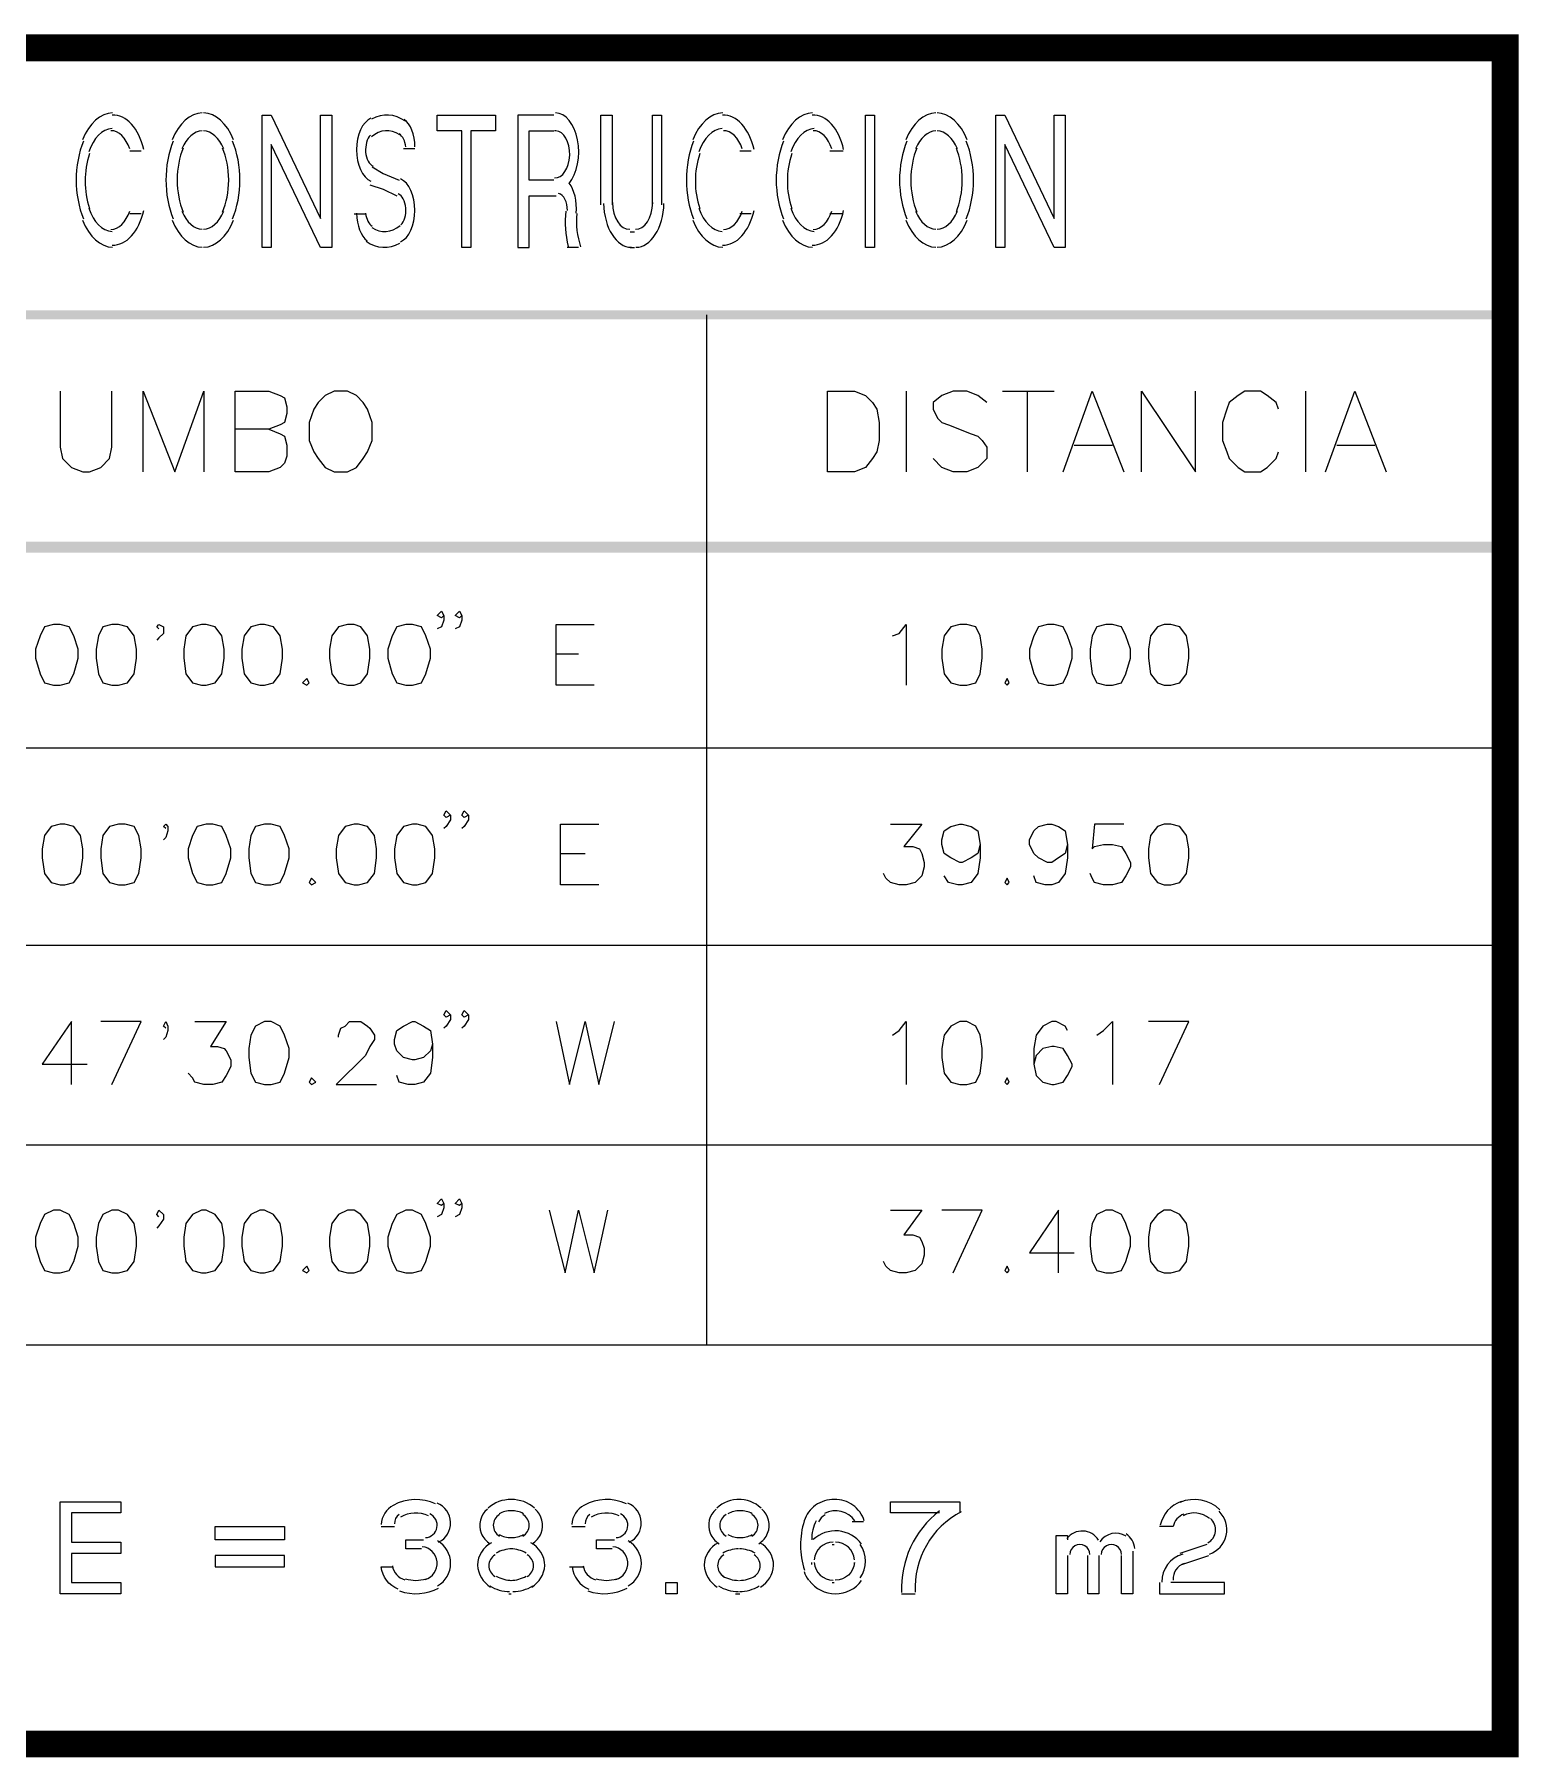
# Model space of a CAD drawing. Header units: millimetres. Extents: x 2303 to 2390, y 1702 to 1834.
# Drawn here: x 2332.56 to 2343.77, y 1738.04 to 1751.05 of the extents above; entities that cross this region are included whole.
import ezdxf

# ---------------------------------------------------------------- set-up
doc = ezdxf.new("R2010")
doc.units = ezdxf.units.MM
for name, color, linetype in [('PDF_CVL_CUADCON', 7, 'Continuous'), ('PDF_CVL_CUADCON_LIN', 7, 'Continuous'), ('PDF_CVL_CUADCON_TIT', 7, 'Continuous'), ('PDF_CVL_CUADCON_TX', 7, 'Continuous')]:
    doc.layers.add(name, color=color, linetype=linetype)

msp = doc.modelspace()

# ---------------------------------------------------------------- linework, layer by layer
at = {"layer": 'PDF_CVL_CUADCON', "lineweight": 0, "const_width": 0.203}
msp.add_lwpolyline([(2324.59, 1750.946), (2343.668, 1750.946), (2343.668, 1738.137), (2324.59, 1738.137)], dxfattribs=at)
at = {"layer": 'PDF_CVL_CUADCON', "transparency": 33554559}
for points in [[(2324.59, 1748.964), (2324.59, 1748.896), (2343.668, 1748.964)], [(2324.59, 1748.896), (2343.668, 1748.964), (2343.668, 1748.896)], [(2324.59, 1747.218), (2324.59, 1747.134), (2343.668, 1747.218)], [(2324.59, 1747.134), (2343.668, 1747.218), (2343.668, 1747.134)]]:
    msp.add_solid(points, dxfattribs=at)
at = {"layer": 'PDF_CVL_CUADCON_LIN', "lineweight": 9}
for points in [[(2324.59, 1738.137), (2343.668, 1738.137), (2343.668, 1748.93)], [(2337.636, 1748.93), (2337.636, 1741.153)], [(2324.59, 1745.66), (2343.668, 1745.66)], [(2324.59, 1744.169), (2343.668, 1744.169)], [(2324.59, 1742.661), (2343.668, 1742.661)], [(2324.59, 1741.153), (2343.668, 1741.153)]]:
    msp.add_lwpolyline(points, dxfattribs=at)
at = {"layer": 'PDF_CVL_CUADCON_TIT', "lineweight": 9}
for points in [[(2334.807, 1750.438), (2334.807, 1749.438), (2334.722, 1749.438), (2334.349, 1750.217), (2334.349, 1749.438), (2334.282, 1749.438), (2334.282, 1750.438), (2334.349, 1750.438), (2334.722, 1749.658), (2334.722, 1750.438)], [(2335.603, 1750.438), (2336.044, 1750.438), (2336.044, 1750.319), (2335.857, 1750.319), (2335.857, 1749.438), (2335.789, 1749.438), (2335.789, 1750.319), (2335.603, 1750.319)], [(2338.839, 1750.438), (2338.907, 1750.438), (2338.907, 1749.438), (2338.839, 1749.438)], [(2340.347, 1750.438), (2340.347, 1749.438), (2340.263, 1749.438), (2339.89, 1750.217), (2339.89, 1749.438), (2339.822, 1749.438), (2339.822, 1750.438), (2339.89, 1750.438), (2340.263, 1749.658), (2340.263, 1750.438)], [(2334.824, 1748.354), (2334.756, 1748.32), (2334.705, 1748.269), (2334.671, 1748.218), (2334.637, 1748.116), (2334.637, 1747.981), (2334.671, 1747.896), (2334.705, 1747.845), (2334.756, 1747.778), (2334.824, 1747.744), (2334.925, 1747.744), (2334.993, 1747.778), (2335.044, 1747.845), (2335.078, 1747.896), (2335.112, 1747.981), (2335.112, 1748.116), (2335.078, 1748.218), (2335.044, 1748.269), (2334.993, 1748.32), (2334.925, 1748.354)], [(2338.551, 1747.744), (2338.551, 1748.354), (2338.755, 1748.354), (2338.839, 1748.32), (2338.89, 1748.269), (2338.924, 1748.218), (2338.941, 1748.116), (2338.941, 1747.981), (2338.924, 1747.896), (2338.89, 1747.845), (2338.839, 1747.778), (2338.755, 1747.744)], [(2332.841, 1739.577), (2332.841, 1739.357), (2333.214, 1739.357), (2333.214, 1739.272), (2332.757, 1739.272), (2332.757, 1739.967), (2333.214, 1739.967), (2333.214, 1739.882), (2332.841, 1739.882), (2332.841, 1739.662), (2333.214, 1739.662), (2333.214, 1739.577)], [(2333.926, 1739.679), (2333.926, 1739.78), (2334.451, 1739.78), (2334.451, 1739.679)], [(2333.926, 1739.475), (2334.451, 1739.475), (2334.451, 1739.56), (2333.926, 1739.56)], [(2337.331, 1739.272), (2337.331, 1739.357), (2337.416, 1739.357), (2337.416, 1739.272)]]:
    msp.add_lwpolyline(points, close=True, dxfattribs=at)
for points in [[(2336.484, 1750.438), (2336.213, 1750.438), (2336.213, 1749.438), (2336.298, 1749.438), (2336.298, 1749.828), (2336.501, 1749.828)], [(2336.84, 1749.76), (2336.84, 1750.438), (2336.925, 1750.438), (2336.925, 1749.76)], [(2337.23, 1749.76), (2337.23, 1750.438), (2337.297, 1750.438), (2337.297, 1749.76)], [(2336.484, 1749.946), (2336.298, 1749.946), (2336.298, 1750.319), (2336.484, 1750.319)], [(2335.434, 1750.183), (2335.349, 1750.183)], [(2333.367, 1750.167), (2333.282, 1750.167)], [(2335.112, 1750.048), (2335.196, 1749.997), (2335.315, 1749.946)], [(2337.975, 1750.167), (2337.89, 1750.167)], [(2338.67, 1750.167), (2338.568, 1750.167)], [(2335.095, 1749.912), (2335.196, 1749.878), (2335.298, 1749.828)], [(2333.367, 1749.692), (2333.282, 1749.692)], [(2334.976, 1749.692), (2335.061, 1749.692)], [(2337.975, 1749.692), (2337.89, 1749.692)], [(2338.67, 1749.692), (2338.568, 1749.692)], [(2337.06, 1749.557), (2337.094, 1749.557)], [(2336.671, 1749.438), (2336.586, 1749.438)], [(2337.06, 1749.438), (2337.094, 1749.438)], [(2332.757, 1748.354), (2332.757, 1747.93), (2332.774, 1747.845), (2332.841, 1747.778), (2332.926, 1747.744), (2332.977, 1747.744), (2333.062, 1747.778), (2333.129, 1747.845), (2333.146, 1747.93), (2333.146, 1748.354)], [(2333.384, 1747.744), (2333.384, 1748.354), (2333.621, 1747.744), (2333.841, 1748.354), (2333.841, 1747.744)], [(2334.332, 1748.066), (2334.417, 1748.032), (2334.451, 1748.015), (2334.468, 1747.947), (2334.468, 1747.862), (2334.451, 1747.811), (2334.417, 1747.778), (2334.332, 1747.744), (2334.078, 1747.744), (2334.078, 1748.354), (2334.332, 1748.354), (2334.417, 1748.32), (2334.451, 1748.303), (2334.468, 1748.235), (2334.468, 1748.184), (2334.451, 1748.116), (2334.417, 1748.099), (2334.332, 1748.066), (2334.078, 1748.066)], [(2339.144, 1748.354), (2339.144, 1747.744)], [(2339.754, 1748.269), (2339.686, 1748.32), (2339.602, 1748.354), (2339.5, 1748.354), (2339.415, 1748.32), (2339.348, 1748.269), (2339.348, 1748.218), (2339.381, 1748.15), (2339.415, 1748.116), (2339.466, 1748.099), (2339.636, 1748.032), (2339.686, 1748.015), (2339.72, 1747.981), (2339.754, 1747.93), (2339.754, 1747.845), (2339.686, 1747.778), (2339.602, 1747.744), (2339.5, 1747.744), (2339.415, 1747.778), (2339.348, 1747.845)], [(2339.873, 1748.354), (2340.263, 1748.354)], [(2340.059, 1748.354), (2340.059, 1747.744)], [(2340.33, 1747.744), (2340.551, 1748.354), (2340.788, 1747.744)], [(2340.923, 1747.744), (2340.923, 1748.354), (2341.33, 1747.744), (2341.33, 1748.354)], [(2341.957, 1748.218), (2341.94, 1748.269), (2341.872, 1748.32), (2341.821, 1748.354), (2341.703, 1748.354), (2341.652, 1748.32), (2341.584, 1748.269), (2341.567, 1748.218), (2341.533, 1748.116), (2341.533, 1747.981), (2341.567, 1747.896), (2341.584, 1747.845), (2341.652, 1747.778), (2341.703, 1747.744), (2341.821, 1747.744), (2341.872, 1747.778), (2341.94, 1747.845), (2341.957, 1747.896)], [(2342.16, 1748.354), (2342.16, 1747.744)], [(2342.313, 1747.744), (2342.533, 1748.354), (2342.77, 1747.744)], [(2340.415, 1747.947), (2340.703, 1747.947)], [(2342.397, 1747.947), (2342.685, 1747.947)], [(2339.398, 1739.882), (2339.026, 1739.882), (2339.026, 1739.967), (2339.551, 1739.967), (2339.551, 1739.882)], [(2335.18, 1739.78), (2335.281, 1739.78)], [(2336.62, 1739.78), (2336.721, 1739.78)], [(2338.822, 1739.814), (2338.738, 1739.814)], [(2335.485, 1739.611), (2335.366, 1739.611), (2335.366, 1739.662), (2335.366, 1739.679), (2335.501, 1739.679)], [(2336.925, 1739.611), (2336.806, 1739.611), (2336.806, 1739.662), (2336.806, 1739.679), (2336.942, 1739.679)], [(2338.585, 1739.645), (2338.602, 1739.645)], [(2338.602, 1739.645), (2338.602, 1739.645)], [(2340.364, 1739.56), (2340.364, 1739.272), (2340.279, 1739.272), (2340.279, 1739.712), (2340.364, 1739.712), (2340.364, 1739.679)], [(2341.415, 1739.645), (2341.211, 1739.577)], [(2338.433, 1739.509), (2338.433, 1739.509)], [(2338.433, 1739.492), (2338.433, 1739.509)], [(2338.755, 1739.509), (2338.755, 1739.509)], [(2340.601, 1739.56), (2340.601, 1739.272), (2340.517, 1739.272), (2340.517, 1739.56)], [(2340.856, 1739.594), (2340.856, 1739.272), (2340.771, 1739.272), (2340.771, 1739.56)], [(2341.228, 1739.492), (2341.432, 1739.56)], [(2336.603, 1739.475), (2336.704, 1739.475)], [(2336.145, 1739.272), (2336.162, 1739.272)], [(2337.857, 1739.272), (2337.89, 1739.272)], [(2338.585, 1739.357), (2338.602, 1739.357)], [(2338.602, 1739.357), (2338.602, 1739.357)], [(2339.11, 1739.272), (2339.212, 1739.272)], [(2341.059, 1739.357), (2341.059, 1739.323), (2341.059, 1739.272), (2341.55, 1739.272), (2341.55, 1739.357), (2341.144, 1739.357)]]:
    msp.add_lwpolyline(points, dxfattribs=at)
for points in [[(2335.591, 1739.95, 0.244103), (2335.272, 1739.939, 0.259834), (2335.18, 1739.796)], [(2335.982, 1739.912, 0.322811), (2335.936, 1739.729, 0.165341), (2336.004, 1739.65)], [(2336.338, 1739.918, 0.19687), (2336.163, 1739.983, 0.19687), (2335.987, 1739.918)], [(2336.254, 1739.876, 0.149615), (2336.162, 1739.899, 0.149615), (2336.071, 1739.876)], [(2336.32, 1739.65, 0.165341), (2336.388, 1739.729, 0.322811), (2336.342, 1739.912)], [(2337.032, 1739.95, 0.244103), (2336.712, 1739.939, 0.259834), (2336.62, 1739.796)], [(2337.71, 1739.912, 0.322811), (2337.665, 1739.729, 0.165341), (2337.732, 1739.65)], [(2337.982, 1739.876, 0.149615), (2337.89, 1739.899, 0.149615), (2337.799, 1739.876)], [(2338.032, 1739.65, 0.165352), (2338.099, 1739.729, 0.32282), (2338.054, 1739.912)], [(2338.829, 1739.823, 0.165351), (2338.742, 1739.942, 0.165364), (2338.604, 1739.983, 0.165364), (2338.46, 1739.94, 0.165351), (2338.375, 1739.823, 0.14962), (2338.376, 1739.45)], [(2341.243, 1739.874, 0.251998), (2341.161, 1739.78), (2341.059, 1739.78)], [(2336.014, 1739.657, 0.275575), (2335.908, 1739.488, 0.23621), (2336.006, 1739.322)], [(2336.071, 1739.719, 0.149615), (2336.162, 1739.696, 0.149615), (2336.254, 1739.719)], [(2336.318, 1739.322, 0.23621), (2336.416, 1739.485, 0.275575), (2336.311, 1739.657)], [(2337.725, 1739.657, 0.275575), (2337.619, 1739.488, 0.23621), (2337.718, 1739.322)], [(2337.799, 1739.719, 0.149615), (2337.89, 1739.696, 0.149615), (2337.982, 1739.719)], [(2338.046, 1739.322, 0.236217), (2338.144, 1739.485, 0.27557), (2338.039, 1739.657)], [(2338.755, 1739.492), (2338.755, 1739.509, -0.393688), (2338.61, 1739.374)], [(2335.308, 1739.306, -0.267722), (2335.18, 1739.475), (2335.264, 1739.475)]]:
    msp.add_lwpolyline(points, format="xyb", dxfattribs=at)
for centre, radius, start, end in [((2336.494, 1750.267), 0.054, 85.3229, 94.6771), ((2333.615, 1749.94), 0.671, 161.9926, 198.0074), ((2338.224, 1749.94), 0.671, 161.9926, 198.0074), ((2338.919, 1749.94), 0.671, 161.9926, 198.0074), ((2337.337, 1749.635), 0.767, 174.0968, 194.1669), ((2337.258, 1749.635), 0.603, 174.2841, 198.5517), ((2335.544, 1739.806), 0.161, 295.868, 68.5315), ((2336.984, 1739.806), 0.161, 295.868, 68.5315), ((2337.882, 1739.738), 0.246, 88.2832, 132.8328), ((2337.882, 1739.738), 0.246, 47.1661, 91.7175), ((2338.611, 1739.721), 0.178, 34.56, 117.3705), ((2339.847, 1739.314), 0.737, 127.6613, 182.5323), ((2341.305, 1739.738), 0.246, 109.6824, 167.9471), ((2341.321, 1739.704), 0.28, 46.1924, 112.8242), ((2335.357, 1739.806), 0.0762, 122.6188, 184.2511), ((2335.442, 1739.653), 0.229, 65.4284, 120.2956), ((2335.51, 1739.789), 0.0932, 272.3896, 66.3682), ((2336.12, 1739.789), 0.0932, 119.5418, 240.4582), ((2336.205, 1739.789), 0.0932, 299.5418, 60.4582), ((2336.798, 1739.806), 0.0762, 122.6188, 184.2511), ((2336.882, 1739.653), 0.229, 65.4284, 120.2956), ((2336.95, 1739.789), 0.0932, 272.3896, 66.3682), ((2337.831, 1739.789), 0.0932, 119.5418, 240.4582), ((2337.933, 1739.789), 0.0932, 299.5418, 60.4582), ((2338.729, 1739.687), 0.297, 152.645, 181.3656), ((2338.594, 1739.755), 0.127, 117.9913, 152.0087), ((2339.864, 1739.314), 0.652, 117.7678, 182.7407), ((2341.321, 1739.704), 0.178, 49.8513, 118.1294), ((2341.372, 1739.755), 0.11, 297.3272, 49.9907), ((2341.372, 1739.755), 0.195, 288.8601, 45.6925), ((2335.51, 1739.501), 0.195, 299.5429, 60.4571), ((2336.95, 1739.501), 0.195, 299.5429, 60.4571), ((2338.611, 1739.501), 0.246, 36.4626, 133.1488), ((2338.594, 1739.518), 0.144, 89.7316, 175.6875), ((2338.611, 1739.518), 0.144, 4.3125, 90.2684), ((2338.627, 1739.518), 0.212, 323.4003, 36.5997), ((2340.474, 1739.602), 0.144, 31.6484, 142.9045), ((2340.457, 1739.568), 0.0762, 359.9988, 180.0012), ((2340.728, 1739.585), 0.144, 57.3547, 146.4194), ((2340.695, 1739.568), 0.0762, 359.9988, 180.0012), ((2340.728, 1739.602), 0.144, 4.3829, 57.5452), ((2335.476, 1739.501), 0.127, 286.5675, 83.8218), ((2336.086, 1739.484), 0.0932, 119.5418, 240.4582), ((2336.171, 1739.365), 0.246, 90.8972, 119.6128), ((2336.154, 1739.365), 0.246, 60.3872, 89.1028), ((2336.238, 1739.484), 0.0932, 299.5418, 60.4582), ((2336.916, 1739.501), 0.127, 286.5675, 83.8218), ((2337.814, 1739.484), 0.0932, 119.5418, 240.4582), ((2337.882, 1739.365), 0.246, 90.8972, 119.6128), ((2337.882, 1739.365), 0.246, 60.3863, 89.1031), ((2337.95, 1739.484), 0.0932, 299.5418, 60.4582), ((2338.594, 1739.518), 0.144, 184.3125, 270.2684), ((2341.288, 1739.365), 0.212, 104.9137, 181.3457), ((2335.391, 1739.501), 0.127, 188.3175, 254.9472), ((2335.442, 1739.636), 0.263, 252.9801, 287.0199), ((2336.171, 1739.619), 0.246, 240.3872, 269.1028), ((2336.154, 1739.619), 0.246, 270.8972, 299.6128), ((2336.832, 1739.501), 0.212, 186.8947, 246.846), ((2336.832, 1739.501), 0.127, 188.3175, 254.9472), ((2336.882, 1739.636), 0.263, 252.9801, 287.0199), ((2337.882, 1739.619), 0.246, 240.3872, 269.1028), ((2337.882, 1739.619), 0.246, 270.8969, 299.6137), ((2338.577, 1739.501), 0.212, 196.6668, 216.4603), ((2341.288, 1739.382), 0.127, 109.708, 182.9119), ((2335.442, 1739.636), 0.364, 250.2295, 298.24), ((2336.154, 1739.585), 0.297, 238.8034, 269.3012), ((2336.171, 1739.585), 0.297, 270.6988, 301.1966), ((2336.865, 1739.636), 0.364, 250.2295, 298.24), ((2337.882, 1739.585), 0.297, 238.8034, 269.3012), ((2337.882, 1739.585), 0.297, 270.6991, 301.1959), ((2338.611, 1739.518), 0.246, 216.5078, 323.4922)]:
    msp.add_arc(centre, radius, start, end, dxfattribs=at)
for points in [[(2333.151, 1750.456), (2333.06, 1750.454), (2332.976, 1750.377), (2332.925, 1750.252)], [(2333.387, 1750.178), (2333.351, 1750.339), (2333.255, 1750.444), (2333.149, 1750.439)], [(2333.829, 1750.456), (2333.738, 1750.454), (2333.653, 1750.377), (2333.602, 1750.252)], [(2334.065, 1750.252), (2334.014, 1750.377), (2333.93, 1750.454), (2333.839, 1750.456)], [(2335.363, 1750.393), (2335.282, 1750.449), (2335.192, 1750.455), (2335.108, 1750.409)], [(2336.663, 1750.251), (2336.64, 1750.372), (2336.573, 1750.455), (2336.497, 1750.456)], [(2337.76, 1750.456), (2337.669, 1750.454), (2337.584, 1750.377), (2337.533, 1750.252)], [(2337.996, 1750.178), (2337.959, 1750.339), (2337.864, 1750.444), (2337.758, 1750.439)], [(2338.438, 1750.456), (2338.347, 1750.454), (2338.262, 1750.377), (2338.211, 1750.252)], [(2338.673, 1750.178), (2338.637, 1750.339), (2338.542, 1750.444), (2338.436, 1750.439)], [(2339.37, 1750.456), (2339.279, 1750.454), (2339.194, 1750.377), (2339.143, 1750.252)], [(2339.606, 1750.252), (2339.555, 1750.377), (2339.47, 1750.454), (2339.379, 1750.456)], [(2333.148, 1750.338), (2333.074, 1750.333), (2333.008, 1750.266), (2332.972, 1750.161)], [(2333.281, 1750.183), (2333.253, 1750.268), (2333.199, 1750.321), (2333.139, 1750.321)], [(2333.829, 1750.321), (2333.768, 1750.318), (2333.711, 1750.267), (2333.675, 1750.183)], [(2333.992, 1750.183), (2333.957, 1750.267), (2333.9, 1750.318), (2333.838, 1750.321)], [(2335.102, 1750.415), (2335.039, 1750.386), (2334.994, 1750.289), (2334.994, 1750.177)], [(2335.32, 1750.29), (2335.25, 1750.336), (2335.173, 1750.331), (2335.106, 1750.274)], [(2335.435, 1750.199), (2335.434, 1750.291), (2335.403, 1750.372), (2335.355, 1750.406)], [(2336.604, 1750.135), (2336.607, 1750.234), (2336.56, 1750.317), (2336.499, 1750.321)], [(2337.756, 1750.338), (2337.683, 1750.333), (2337.616, 1750.266), (2337.58, 1750.161)], [(2337.907, 1750.183), (2337.879, 1750.268), (2337.824, 1750.321), (2337.765, 1750.321)], [(2338.451, 1750.338), (2338.378, 1750.333), (2338.311, 1750.266), (2338.275, 1750.161)], [(2338.584, 1750.183), (2338.556, 1750.268), (2338.502, 1750.321), (2338.443, 1750.321)], [(2339.37, 1750.321), (2339.309, 1750.318), (2339.252, 1750.267), (2339.216, 1750.183)], [(2339.533, 1750.183), (2339.497, 1750.267), (2339.44, 1750.318), (2339.379, 1750.321)], [(2332.932, 1750.242), (2332.896, 1750.155), (2332.877, 1750.051), (2332.876, 1749.944)], [(2333.609, 1750.242), (2333.574, 1750.155), (2333.555, 1750.051), (2333.554, 1749.944)], [(2333.684, 1750.19), (2333.656, 1750.12), (2333.64, 1750.037), (2333.639, 1749.95)], [(2334.029, 1749.95), (2334.027, 1750.037), (2334.012, 1750.12), (2333.983, 1750.19)], [(2334.113, 1749.944), (2334.113, 1750.051), (2334.094, 1750.155), (2334.058, 1750.242)], [(2334.994, 1750.177), (2334.994, 1750.065), (2335.039, 1749.968), (2335.102, 1749.939)], [(2335.1, 1750.287), (2335.073, 1750.261), (2335.059, 1750.21), (2335.063, 1750.159)], [(2335.366, 1750.199), (2335.361, 1750.243), (2335.343, 1750.281), (2335.317, 1750.296)], [(2336.6, 1749.922), (2336.661, 1749.998), (2336.687, 1750.13), (2336.663, 1750.251)], [(2337.54, 1750.242), (2337.505, 1750.155), (2337.486, 1750.051), (2337.485, 1749.944)], [(2338.218, 1750.242), (2338.183, 1750.155), (2338.164, 1750.051), (2338.163, 1749.944)], [(2339.15, 1750.242), (2339.115, 1750.155), (2339.095, 1750.051), (2339.095, 1749.944)], [(2339.225, 1750.19), (2339.197, 1750.12), (2339.181, 1750.037), (2339.18, 1749.95)], [(2339.569, 1749.95), (2339.568, 1750.037), (2339.552, 1750.12), (2339.524, 1750.19)], [(2339.654, 1749.944), (2339.653, 1750.051), (2339.634, 1750.155), (2339.599, 1750.242)], [(2335.063, 1750.159), (2335.067, 1750.108), (2335.09, 1750.066), (2335.12, 1750.053)], [(2336.489, 1749.965), (2336.55, 1749.961), (2336.601, 1750.037), (2336.604, 1750.135)], [(2332.876, 1749.952), (2332.877, 1749.845), (2332.896, 1749.742), (2332.932, 1749.654)], [(2333.554, 1749.952), (2333.555, 1749.845), (2333.574, 1749.742), (2333.609, 1749.654)], [(2333.639, 1749.946), (2333.64, 1749.86), (2333.656, 1749.776), (2333.684, 1749.706)], [(2333.983, 1749.706), (2334.012, 1749.776), (2334.027, 1749.86), (2334.029, 1749.946)], [(2334.058, 1749.654), (2334.094, 1749.742), (2334.113, 1749.845), (2334.113, 1749.952)], [(2335.435, 1749.719), (2335.435, 1749.831), (2335.391, 1749.929), (2335.327, 1749.957)], [(2336.653, 1749.699), (2336.661, 1749.787), (2336.64, 1749.875), (2336.6, 1749.925)], [(2337.485, 1749.952), (2337.486, 1749.845), (2337.505, 1749.742), (2337.54, 1749.654)], [(2338.163, 1749.952), (2338.164, 1749.845), (2338.183, 1749.742), (2338.218, 1749.654)], [(2339.095, 1749.952), (2339.095, 1749.845), (2339.115, 1749.742), (2339.15, 1749.654)], [(2339.18, 1749.946), (2339.181, 1749.86), (2339.197, 1749.776), (2339.225, 1749.706)], [(2339.524, 1749.706), (2339.552, 1749.776), (2339.568, 1749.86), (2339.569, 1749.946)], [(2339.599, 1749.654), (2339.634, 1749.742), (2339.653, 1749.845), (2339.654, 1749.952)], [(2335.366, 1749.737), (2335.362, 1749.789), (2335.339, 1749.831), (2335.309, 1749.843)], [(2336.587, 1749.717), (2336.588, 1749.783), (2336.559, 1749.838), (2336.52, 1749.846)], [(2332.972, 1749.735), (2333.008, 1749.63), (2333.074, 1749.564), (2333.148, 1749.559)], [(2333.139, 1749.575), (2333.199, 1749.576), (2333.253, 1749.629), (2333.281, 1749.714)], [(2333.149, 1749.457), (2333.255, 1749.452), (2333.351, 1749.558), (2333.387, 1749.719)], [(2333.675, 1749.714), (2333.711, 1749.629), (2333.768, 1749.578), (2333.829, 1749.576)], [(2333.838, 1749.576), (2333.9, 1749.578), (2333.957, 1749.629), (2333.992, 1749.714)], [(2334.994, 1749.697), (2334.996, 1749.606), (2335.027, 1749.525), (2335.074, 1749.49)], [(2335.063, 1749.698), (2335.068, 1749.653), (2335.087, 1749.616), (2335.112, 1749.6)], [(2335.327, 1749.482), (2335.391, 1749.51), (2335.435, 1749.608), (2335.435, 1749.719)], [(2335.329, 1749.609), (2335.356, 1749.635), (2335.371, 1749.686), (2335.366, 1749.737)], [(2336.859, 1749.772), (2336.864, 1749.586), (2336.957, 1749.44), (2337.07, 1749.44)], [(2336.926, 1749.778), (2336.929, 1749.662), (2336.987, 1749.572), (2337.057, 1749.576)], [(2337.1, 1749.576), (2337.17, 1749.572), (2337.228, 1749.662), (2337.231, 1749.778)], [(2337.104, 1749.44), (2337.217, 1749.44), (2337.31, 1749.586), (2337.316, 1749.772)], [(2337.58, 1749.735), (2337.616, 1749.63), (2337.683, 1749.564), (2337.756, 1749.559)], [(2337.758, 1749.457), (2337.864, 1749.452), (2337.959, 1749.558), (2337.996, 1749.719)], [(2337.765, 1749.575), (2337.824, 1749.576), (2337.879, 1749.629), (2337.907, 1749.714)], [(2338.275, 1749.735), (2338.311, 1749.63), (2338.378, 1749.564), (2338.451, 1749.559)], [(2338.436, 1749.457), (2338.542, 1749.452), (2338.637, 1749.558), (2338.673, 1749.719)], [(2338.443, 1749.575), (2338.502, 1749.576), (2338.556, 1749.629), (2338.584, 1749.714)], [(2339.216, 1749.714), (2339.252, 1749.629), (2339.309, 1749.578), (2339.37, 1749.576)], [(2339.379, 1749.576), (2339.44, 1749.578), (2339.497, 1749.629), (2339.533, 1749.714)], [(2332.925, 1749.644), (2332.976, 1749.519), (2333.06, 1749.443), (2333.151, 1749.44)], [(2333.602, 1749.644), (2333.653, 1749.519), (2333.738, 1749.443), (2333.829, 1749.44)], [(2333.839, 1749.44), (2333.93, 1749.443), (2334.014, 1749.519), (2334.065, 1749.644)], [(2335.11, 1749.59), (2335.179, 1749.543), (2335.257, 1749.549), (2335.323, 1749.606)], [(2337.533, 1749.644), (2337.584, 1749.519), (2337.669, 1749.443), (2337.76, 1749.44)], [(2338.211, 1749.644), (2338.262, 1749.519), (2338.347, 1749.443), (2338.438, 1749.44)], [(2339.143, 1749.644), (2339.194, 1749.519), (2339.279, 1749.443), (2339.37, 1749.44)], [(2339.379, 1749.44), (2339.47, 1749.443), (2339.555, 1749.519), (2339.606, 1749.644)], [(2335.066, 1749.486), (2335.147, 1749.43), (2335.238, 1749.425), (2335.321, 1749.471)]]:
    msp.add_open_spline(points, degree=3, dxfattribs=at)
at = {"layer": 'PDF_CVL_CUADCON_TX', "lineweight": 9}
for points in [[(2335.654, 1746.659), (2335.637, 1746.642), (2335.603, 1746.659), (2335.637, 1746.693), (2335.654, 1746.659), (2335.654, 1746.625), (2335.637, 1746.575), (2335.603, 1746.558)], [(2335.789, 1746.659), (2335.773, 1746.642), (2335.739, 1746.659), (2335.773, 1746.693), (2335.789, 1746.659), (2335.789, 1746.625), (2335.773, 1746.575), (2335.739, 1746.558)], [(2333.502, 1746.558), (2333.485, 1746.575), (2333.502, 1746.591), (2333.536, 1746.575), (2333.536, 1746.524), (2333.502, 1746.49), (2333.485, 1746.473)], [(2336.789, 1746.134), (2336.501, 1746.134), (2336.501, 1746.591), (2336.789, 1746.591)], [(2339.043, 1746.507), (2339.093, 1746.524), (2339.144, 1746.591), (2339.144, 1746.134)], [(2336.501, 1746.371), (2336.671, 1746.371)], [(2335.705, 1745.151), (2335.671, 1745.134), (2335.654, 1745.151), (2335.671, 1745.185), (2335.705, 1745.151), (2335.705, 1745.117), (2335.671, 1745.067), (2335.654, 1745.05)], [(2335.84, 1745.151), (2335.806, 1745.134), (2335.789, 1745.151), (2335.806, 1745.185), (2335.84, 1745.151), (2335.84, 1745.117), (2335.806, 1745.067), (2335.789, 1745.05)], [(2333.553, 1745.05), (2333.536, 1745.067), (2333.553, 1745.084), (2333.57, 1745.067), (2333.57, 1745.033), (2333.553, 1744.982), (2333.536, 1744.965)], [(2336.823, 1744.626), (2336.535, 1744.626), (2336.535, 1745.084), (2336.823, 1745.084)], [(2339.026, 1745.084), (2339.263, 1745.084), (2339.127, 1744.914), (2339.195, 1744.914), (2339.246, 1744.897), (2339.263, 1744.863), (2339.28, 1744.795), (2339.28, 1744.762), (2339.263, 1744.694), (2339.212, 1744.643), (2339.144, 1744.626), (2339.093, 1744.626), (2339.026, 1744.643), (2338.992, 1744.677), (2338.975, 1744.711)], [(2339.703, 1744.931), (2339.686, 1744.863), (2339.636, 1744.829), (2339.568, 1744.795), (2339.551, 1744.795), (2339.483, 1744.829), (2339.432, 1744.863), (2339.415, 1744.931), (2339.415, 1744.965), (2339.432, 1745.033), (2339.483, 1745.067), (2339.551, 1745.084), (2339.568, 1745.084), (2339.636, 1745.067), (2339.686, 1745.033), (2339.703, 1744.931), (2339.703, 1744.829), (2339.686, 1744.711), (2339.636, 1744.643), (2339.568, 1744.626), (2339.534, 1744.626), (2339.466, 1744.643), (2339.432, 1744.694)], [(2340.364, 1744.931), (2340.347, 1744.863), (2340.296, 1744.829), (2340.246, 1744.795), (2340.212, 1744.795), (2340.144, 1744.829), (2340.11, 1744.863), (2340.076, 1744.931), (2340.076, 1744.965), (2340.11, 1745.033), (2340.144, 1745.067), (2340.212, 1745.084), (2340.246, 1745.084), (2340.296, 1745.067), (2340.347, 1745.033), (2340.364, 1744.931), (2340.364, 1744.829), (2340.347, 1744.711), (2340.296, 1744.643), (2340.246, 1744.626), (2340.195, 1744.626), (2340.127, 1744.643), (2340.11, 1744.694)], [(2340.788, 1745.084), (2340.568, 1745.084), (2340.551, 1744.897), (2340.568, 1744.914), (2340.635, 1744.931), (2340.703, 1744.931), (2340.771, 1744.914), (2340.805, 1744.863), (2340.839, 1744.795), (2340.839, 1744.762), (2340.805, 1744.694), (2340.771, 1744.643), (2340.703, 1744.626), (2340.635, 1744.626), (2340.568, 1744.643), (2340.551, 1744.677), (2340.534, 1744.711)], [(2336.535, 1744.863), (2336.721, 1744.863)], [(2335.705, 1743.643), (2335.671, 1743.626), (2335.654, 1743.643), (2335.671, 1743.677), (2335.705, 1743.643), (2335.705, 1743.609), (2335.671, 1743.559), (2335.654, 1743.542)], [(2335.84, 1743.643), (2335.806, 1743.626), (2335.789, 1743.643), (2335.806, 1743.677), (2335.84, 1743.643), (2335.84, 1743.609), (2335.806, 1743.559), (2335.789, 1743.542)], [(2332.841, 1743.118), (2332.841, 1743.593), (2332.621, 1743.271), (2332.96, 1743.271)], [(2333.146, 1743.118), (2333.367, 1743.593), (2333.062, 1743.593)], [(2333.553, 1743.542), (2333.536, 1743.559), (2333.553, 1743.593), (2333.57, 1743.559), (2333.57, 1743.525), (2333.553, 1743.474), (2333.536, 1743.457)], [(2333.773, 1743.593), (2334.01, 1743.593), (2333.892, 1743.406), (2333.943, 1743.406), (2333.994, 1743.389), (2334.01, 1743.372), (2334.044, 1743.304), (2334.044, 1743.254), (2334.01, 1743.186), (2333.977, 1743.135), (2333.909, 1743.118), (2333.841, 1743.118), (2333.773, 1743.135), (2333.756, 1743.169), (2333.722, 1743.203)], [(2334.858, 1743.474), (2334.858, 1743.491), (2334.875, 1743.542), (2334.908, 1743.559), (2334.942, 1743.593), (2335.027, 1743.593), (2335.078, 1743.559), (2335.095, 1743.542), (2335.129, 1743.491), (2335.129, 1743.457), (2335.095, 1743.406), (2335.061, 1743.338), (2334.841, 1743.118), (2335.146, 1743.118)], [(2335.569, 1743.423), (2335.552, 1743.372), (2335.501, 1743.321), (2335.434, 1743.304), (2335.417, 1743.304), (2335.349, 1743.321), (2335.298, 1743.372), (2335.281, 1743.423), (2335.281, 1743.457), (2335.298, 1743.525), (2335.349, 1743.559), (2335.417, 1743.593), (2335.434, 1743.593), (2335.501, 1743.559), (2335.552, 1743.525), (2335.569, 1743.423), (2335.569, 1743.321), (2335.552, 1743.203), (2335.501, 1743.135), (2335.434, 1743.118), (2335.383, 1743.118), (2335.315, 1743.135), (2335.298, 1743.186)], [(2336.501, 1743.593), (2336.603, 1743.118), (2336.721, 1743.593), (2336.823, 1743.118), (2336.942, 1743.593)], [(2339.043, 1743.491), (2339.093, 1743.525), (2339.144, 1743.593), (2339.144, 1743.118)], [(2340.364, 1743.525), (2340.347, 1743.559), (2340.279, 1743.593), (2340.246, 1743.593), (2340.178, 1743.559), (2340.127, 1743.491), (2340.11, 1743.389), (2340.11, 1743.271), (2340.127, 1743.186), (2340.178, 1743.135), (2340.246, 1743.118), (2340.263, 1743.118), (2340.33, 1743.135), (2340.364, 1743.186), (2340.398, 1743.254), (2340.398, 1743.271), (2340.364, 1743.338), (2340.33, 1743.389), (2340.263, 1743.406), (2340.246, 1743.406), (2340.178, 1743.389), (2340.127, 1743.338), (2340.11, 1743.271)], [(2340.584, 1743.491), (2340.635, 1743.525), (2340.703, 1743.593), (2340.703, 1743.118)], [(2341.059, 1743.118), (2341.279, 1743.593), (2340.974, 1743.593)], [(2335.654, 1742.22), (2335.637, 1742.203), (2335.603, 1742.22), (2335.637, 1742.254), (2335.654, 1742.22), (2335.654, 1742.186), (2335.637, 1742.135), (2335.603, 1742.118)], [(2335.789, 1742.22), (2335.773, 1742.203), (2335.739, 1742.22), (2335.773, 1742.254), (2335.789, 1742.22), (2335.789, 1742.186), (2335.773, 1742.135), (2335.739, 1742.118)], [(2333.502, 1742.118), (2333.485, 1742.135), (2333.502, 1742.169), (2333.536, 1742.135), (2333.536, 1742.101), (2333.502, 1742.051), (2333.485, 1742.034)], [(2336.45, 1742.169), (2336.569, 1741.695), (2336.671, 1742.169), (2336.789, 1741.695), (2336.891, 1742.169)], [(2339.026, 1742.169), (2339.263, 1742.169), (2339.127, 1741.983), (2339.195, 1741.983), (2339.246, 1741.966), (2339.263, 1741.932), (2339.28, 1741.881), (2339.28, 1741.83), (2339.263, 1741.763), (2339.212, 1741.712), (2339.144, 1741.695), (2339.093, 1741.695), (2339.026, 1741.712), (2338.992, 1741.746), (2338.975, 1741.78)], [(2339.5, 1741.695), (2339.72, 1742.169), (2339.415, 1742.169)], [(2340.296, 1741.695), (2340.296, 1742.169), (2340.076, 1741.847), (2340.415, 1741.847)]]:
    msp.add_lwpolyline(points, dxfattribs=at)
for points in [[(2332.706, 1746.591), (2332.638, 1746.575), (2332.604, 1746.507), (2332.57, 1746.405), (2332.57, 1746.337), (2332.604, 1746.219), (2332.638, 1746.151), (2332.706, 1746.134), (2332.757, 1746.134), (2332.824, 1746.151), (2332.858, 1746.219), (2332.892, 1746.337), (2332.892, 1746.405), (2332.858, 1746.507), (2332.824, 1746.575), (2332.757, 1746.591)], [(2333.146, 1746.591), (2333.079, 1746.575), (2333.045, 1746.507), (2333.028, 1746.405), (2333.028, 1746.337), (2333.045, 1746.219), (2333.079, 1746.151), (2333.146, 1746.134), (2333.197, 1746.134), (2333.265, 1746.151), (2333.316, 1746.219), (2333.333, 1746.337), (2333.333, 1746.405), (2333.316, 1746.507), (2333.265, 1746.575), (2333.197, 1746.591)], [(2333.824, 1746.591), (2333.756, 1746.575), (2333.705, 1746.507), (2333.689, 1746.405), (2333.689, 1746.337), (2333.705, 1746.219), (2333.756, 1746.151), (2333.824, 1746.134), (2333.858, 1746.134), (2333.926, 1746.151), (2333.977, 1746.219), (2333.994, 1746.337), (2333.994, 1746.405), (2333.977, 1746.507), (2333.926, 1746.575), (2333.858, 1746.591)], [(2334.265, 1746.591), (2334.197, 1746.575), (2334.146, 1746.507), (2334.129, 1746.405), (2334.129, 1746.337), (2334.146, 1746.219), (2334.197, 1746.151), (2334.265, 1746.134), (2334.298, 1746.134), (2334.366, 1746.151), (2334.417, 1746.219), (2334.434, 1746.337), (2334.434, 1746.405), (2334.417, 1746.507), (2334.366, 1746.575), (2334.298, 1746.591)], [(2334.925, 1746.591), (2334.858, 1746.575), (2334.807, 1746.507), (2334.79, 1746.405), (2334.79, 1746.337), (2334.807, 1746.219), (2334.858, 1746.151), (2334.925, 1746.134), (2334.976, 1746.134), (2335.027, 1746.151), (2335.078, 1746.219), (2335.095, 1746.337), (2335.095, 1746.405), (2335.078, 1746.507), (2335.027, 1746.575), (2334.976, 1746.591)], [(2335.366, 1746.591), (2335.298, 1746.575), (2335.264, 1746.507), (2335.23, 1746.405), (2335.23, 1746.337), (2335.264, 1746.219), (2335.298, 1746.151), (2335.366, 1746.134), (2335.417, 1746.134), (2335.485, 1746.151), (2335.518, 1746.219), (2335.552, 1746.337), (2335.552, 1746.405), (2335.518, 1746.507), (2335.485, 1746.575), (2335.417, 1746.591)], [(2339.551, 1746.591), (2339.483, 1746.575), (2339.432, 1746.507), (2339.415, 1746.405), (2339.415, 1746.337), (2339.432, 1746.219), (2339.483, 1746.151), (2339.551, 1746.134), (2339.602, 1746.134), (2339.67, 1746.151), (2339.703, 1746.219), (2339.72, 1746.337), (2339.72, 1746.405), (2339.703, 1746.507), (2339.67, 1746.575), (2339.602, 1746.591)], [(2340.212, 1746.591), (2340.144, 1746.575), (2340.11, 1746.507), (2340.076, 1746.405), (2340.076, 1746.337), (2340.11, 1746.219), (2340.144, 1746.151), (2340.212, 1746.134), (2340.263, 1746.134), (2340.33, 1746.151), (2340.364, 1746.219), (2340.398, 1746.337), (2340.398, 1746.405), (2340.364, 1746.507), (2340.33, 1746.575), (2340.263, 1746.591)], [(2340.652, 1746.591), (2340.584, 1746.575), (2340.551, 1746.507), (2340.534, 1746.405), (2340.534, 1746.337), (2340.551, 1746.219), (2340.584, 1746.151), (2340.652, 1746.134), (2340.703, 1746.134), (2340.771, 1746.151), (2340.805, 1746.219), (2340.839, 1746.337), (2340.839, 1746.405), (2340.805, 1746.507), (2340.771, 1746.575), (2340.703, 1746.591)], [(2341.093, 1746.591), (2341.042, 1746.575), (2340.991, 1746.507), (2340.974, 1746.405), (2340.974, 1746.337), (2340.991, 1746.219), (2341.042, 1746.151), (2341.093, 1746.134), (2341.144, 1746.134), (2341.211, 1746.151), (2341.262, 1746.219), (2341.279, 1746.337), (2341.279, 1746.405), (2341.262, 1746.507), (2341.211, 1746.575), (2341.144, 1746.591)], [(2334.62, 1746.185), (2334.587, 1746.151), (2334.62, 1746.134), (2334.637, 1746.151)], [(2339.907, 1746.185), (2339.89, 1746.151), (2339.907, 1746.134), (2339.924, 1746.151)], [(2332.757, 1745.084), (2332.689, 1745.067), (2332.638, 1744.999), (2332.621, 1744.897), (2332.621, 1744.829), (2332.638, 1744.711), (2332.689, 1744.643), (2332.757, 1744.626), (2332.791, 1744.626), (2332.858, 1744.643), (2332.909, 1744.711), (2332.926, 1744.829), (2332.926, 1744.897), (2332.909, 1744.999), (2332.858, 1745.067), (2332.791, 1745.084)], [(2333.197, 1745.084), (2333.129, 1745.067), (2333.079, 1744.999), (2333.062, 1744.897), (2333.062, 1744.829), (2333.079, 1744.711), (2333.129, 1744.643), (2333.197, 1744.626), (2333.248, 1744.626), (2333.316, 1744.643), (2333.35, 1744.711), (2333.367, 1744.829), (2333.367, 1744.897), (2333.35, 1744.999), (2333.316, 1745.067), (2333.248, 1745.084)], [(2333.858, 1745.084), (2333.79, 1745.067), (2333.756, 1744.999), (2333.722, 1744.897), (2333.722, 1744.829), (2333.756, 1744.711), (2333.79, 1744.643), (2333.858, 1744.626), (2333.909, 1744.626), (2333.977, 1744.643), (2334.01, 1744.711), (2334.044, 1744.829), (2334.044, 1744.897), (2334.01, 1744.999), (2333.977, 1745.067), (2333.909, 1745.084)], [(2334.298, 1745.084), (2334.231, 1745.067), (2334.197, 1744.999), (2334.18, 1744.897), (2334.18, 1744.829), (2334.197, 1744.711), (2334.231, 1744.643), (2334.298, 1744.626), (2334.349, 1744.626), (2334.417, 1744.643), (2334.451, 1744.711), (2334.485, 1744.829), (2334.485, 1744.897), (2334.451, 1744.999), (2334.417, 1745.067), (2334.349, 1745.084)], [(2334.976, 1745.084), (2334.908, 1745.067), (2334.858, 1744.999), (2334.841, 1744.897), (2334.841, 1744.829), (2334.858, 1744.711), (2334.908, 1744.643), (2334.976, 1744.626), (2335.01, 1744.626), (2335.078, 1744.643), (2335.129, 1744.711), (2335.146, 1744.829), (2335.146, 1744.897), (2335.129, 1744.999), (2335.078, 1745.067), (2335.01, 1745.084)], [(2335.417, 1745.084), (2335.349, 1745.067), (2335.298, 1744.999), (2335.281, 1744.897), (2335.281, 1744.829), (2335.298, 1744.711), (2335.349, 1744.643), (2335.417, 1744.626), (2335.451, 1744.626), (2335.518, 1744.643), (2335.569, 1744.711), (2335.586, 1744.829), (2335.586, 1744.897), (2335.569, 1744.999), (2335.518, 1745.067), (2335.451, 1745.084)], [(2341.093, 1745.084), (2341.042, 1745.067), (2340.991, 1744.999), (2340.974, 1744.897), (2340.974, 1744.829), (2340.991, 1744.711), (2341.042, 1744.643), (2341.093, 1744.626), (2341.144, 1744.626), (2341.211, 1744.643), (2341.262, 1744.711), (2341.279, 1744.829), (2341.279, 1744.897), (2341.262, 1744.999), (2341.211, 1745.067), (2341.144, 1745.084)], [(2334.654, 1744.677), (2334.637, 1744.643), (2334.654, 1744.626), (2334.688, 1744.643)], [(2339.907, 1744.677), (2339.89, 1744.643), (2339.907, 1744.626), (2339.924, 1744.643)], [(2334.298, 1743.593), (2334.231, 1743.559), (2334.197, 1743.491), (2334.18, 1743.389), (2334.18, 1743.321), (2334.197, 1743.203), (2334.231, 1743.135), (2334.298, 1743.118), (2334.349, 1743.118), (2334.417, 1743.135), (2334.451, 1743.203), (2334.485, 1743.321), (2334.485, 1743.389), (2334.451, 1743.491), (2334.417, 1743.559), (2334.349, 1743.593)], [(2339.551, 1743.593), (2339.483, 1743.559), (2339.432, 1743.491), (2339.415, 1743.389), (2339.415, 1743.321), (2339.432, 1743.203), (2339.483, 1743.135), (2339.551, 1743.118), (2339.602, 1743.118), (2339.67, 1743.135), (2339.703, 1743.203), (2339.72, 1743.321), (2339.72, 1743.389), (2339.703, 1743.491), (2339.67, 1743.559), (2339.602, 1743.593)], [(2334.654, 1743.169), (2334.637, 1743.135), (2334.654, 1743.118), (2334.688, 1743.135)], [(2339.907, 1743.169), (2339.89, 1743.135), (2339.907, 1743.118), (2339.924, 1743.135)], [(2332.706, 1742.169), (2332.638, 1742.135), (2332.604, 1742.068), (2332.57, 1741.966), (2332.57, 1741.898), (2332.604, 1741.78), (2332.638, 1741.712), (2332.706, 1741.695), (2332.757, 1741.695), (2332.824, 1741.712), (2332.858, 1741.78), (2332.892, 1741.898), (2332.892, 1741.966), (2332.858, 1742.068), (2332.824, 1742.135), (2332.757, 1742.169)], [(2333.146, 1742.169), (2333.079, 1742.135), (2333.045, 1742.068), (2333.028, 1741.966), (2333.028, 1741.898), (2333.045, 1741.78), (2333.079, 1741.712), (2333.146, 1741.695), (2333.197, 1741.695), (2333.265, 1741.712), (2333.316, 1741.78), (2333.333, 1741.898), (2333.333, 1741.966), (2333.316, 1742.068), (2333.265, 1742.135), (2333.197, 1742.169)], [(2333.824, 1742.169), (2333.756, 1742.135), (2333.705, 1742.068), (2333.689, 1741.966), (2333.689, 1741.898), (2333.705, 1741.78), (2333.756, 1741.712), (2333.824, 1741.695), (2333.858, 1741.695), (2333.926, 1741.712), (2333.977, 1741.78), (2333.994, 1741.898), (2333.994, 1741.966), (2333.977, 1742.068), (2333.926, 1742.135), (2333.858, 1742.169)], [(2334.265, 1742.169), (2334.197, 1742.135), (2334.146, 1742.068), (2334.129, 1741.966), (2334.129, 1741.898), (2334.146, 1741.78), (2334.197, 1741.712), (2334.265, 1741.695), (2334.298, 1741.695), (2334.366, 1741.712), (2334.417, 1741.78), (2334.434, 1741.898), (2334.434, 1741.966), (2334.417, 1742.068), (2334.366, 1742.135), (2334.298, 1742.169)], [(2334.925, 1742.169), (2334.858, 1742.135), (2334.807, 1742.068), (2334.79, 1741.966), (2334.79, 1741.898), (2334.807, 1741.78), (2334.858, 1741.712), (2334.925, 1741.695), (2334.976, 1741.695), (2335.027, 1741.712), (2335.078, 1741.78), (2335.095, 1741.898), (2335.095, 1741.966), (2335.078, 1742.068), (2335.027, 1742.135), (2334.976, 1742.169)], [(2335.366, 1742.169), (2335.298, 1742.135), (2335.264, 1742.068), (2335.23, 1741.966), (2335.23, 1741.898), (2335.264, 1741.78), (2335.298, 1741.712), (2335.366, 1741.695), (2335.417, 1741.695), (2335.485, 1741.712), (2335.518, 1741.78), (2335.552, 1741.898), (2335.552, 1741.966), (2335.518, 1742.068), (2335.485, 1742.135), (2335.417, 1742.169)], [(2340.652, 1742.169), (2340.584, 1742.135), (2340.551, 1742.068), (2340.534, 1741.966), (2340.534, 1741.898), (2340.551, 1741.78), (2340.584, 1741.712), (2340.652, 1741.695), (2340.703, 1741.695), (2340.771, 1741.712), (2340.805, 1741.78), (2340.839, 1741.898), (2340.839, 1741.966), (2340.805, 1742.068), (2340.771, 1742.135), (2340.703, 1742.169)], [(2341.093, 1742.169), (2341.042, 1742.135), (2340.991, 1742.068), (2340.974, 1741.966), (2340.974, 1741.898), (2340.991, 1741.78), (2341.042, 1741.712), (2341.093, 1741.695), (2341.144, 1741.695), (2341.211, 1741.712), (2341.262, 1741.78), (2341.279, 1741.898), (2341.279, 1741.966), (2341.262, 1742.068), (2341.211, 1742.135), (2341.144, 1742.169)], [(2334.62, 1741.746), (2334.587, 1741.712), (2334.62, 1741.695), (2334.637, 1741.712)], [(2339.907, 1741.746), (2339.89, 1741.712), (2339.907, 1741.695), (2339.924, 1741.712)]]:
    msp.add_lwpolyline(points, close=True, dxfattribs=at)

doc.saveas('drawing.dxf')
